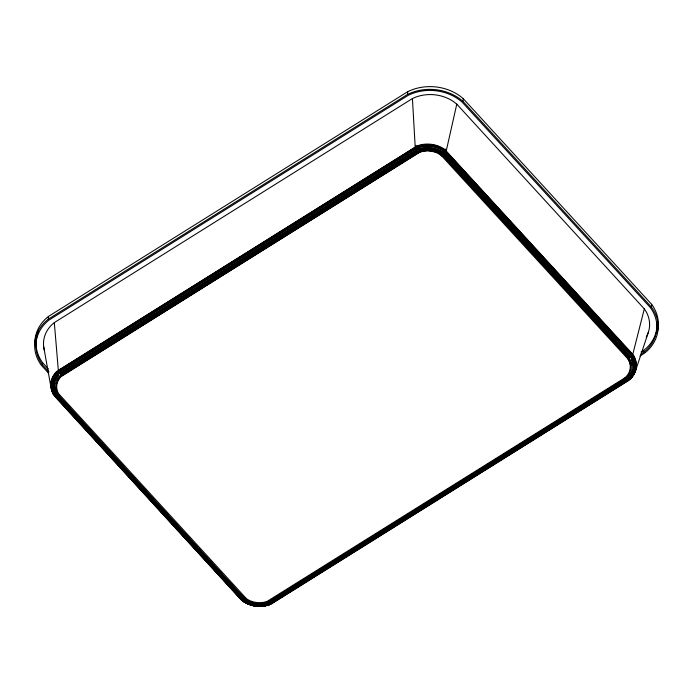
<?xml version="1.0" encoding="UTF-8"?>
<svg xmlns="http://www.w3.org/2000/svg" width="693" height="693" viewBox="0 0 693 693"><rect width="100%" height="100%" fill="white"/><g stroke="black" fill="none" stroke-linecap="round" stroke-linejoin="round"><path stroke-width="1.04" d="M48.978 371.864L42.412 364.691L42.559 362.647A43.269 35.958 4.1 0 1 36.261 340.098M48.649 373.224L41.346 365.246A44.569 37.032 4.1 0 1 48.276 319.17L48.467 316.424L407.701 91.684A44.569 37.032 4.1 0 1 463.253 98.675L651.654 304.331A44.569 37.032 4.1 0 1 657.38 331.696M48.276 319.17L407.51 94.43L407.701 91.684M639.951 356.029L644.533 353.161A44.569 37.032 4.1 0 0 651.455 307.077L463.054 101.421L463.253 98.675M640.921 354.08L643.667 352.356L643.814 350.311A43.269 35.958 4.1 0 0 656.981 323.051M651.455 307.077L651.654 304.331M456.782 104.141L446.283 150.719L444.62 153.517L442.03 156.038L440.809 155.067A20.062 16.675 4.1 0 0 419.456 152.382L61.902 375.788L59.607 372.981L58.307 370.019L54.314 322.6L412.43 98.553L415.809 97.098A35.854 29.799 4.1 0 1 453.958 101.906L456.782 104.141L644.317 308.853L646.153 311.703A35.854 29.799 4.1 0 1 647.756 333.948M445.556 149.056L444.655 152.235M644.317 308.853L632.796 354.314L630.933 356.878L627.988 359.026L440.557 154.66A19.595 16.285 4.1 0 0 438.773 153.525M628.698 375.571L627.408 379.114L624.722 377.971L267.281 601.316A19.595 16.285 4.1 0 1 246.439 598.691L58.584 393.633A19.595 16.285 4.1 0 1 61.183 376.334M631.695 365.436L632.596 362.396M635.706 370.279L648.596 331.531M630.076 372.548A20.625 17.134 4.1 0 1 626.611 377.512L267.437 602.373A20.062 16.675 4.1 0 1 246.084 599.688L244.863 598.717L241.727 600.008L54.245 394.863A24.42 20.296 4.1 0 1 57.484 373.302L417.671 147.964A24.42 20.296 4.1 0 1 443.659 151.239L444.499 149.307A25.606 21.284 4.1 0 0 417.247 145.876L56.661 371.465A25.606 21.284 4.1 0 0 53.257 394.074L54.782 396.292L56.055 396.604L58.905 395.729L57.658 393.91A20.625 17.134 4.1 0 1 56.774 392.091M624.991 378.967L628.023 380.613L629.565 379.262A24.42 20.296 4.1 0 0 632.804 357.701L633.965 356.115L632.796 354.314L444.499 149.307M444.43 152.625L441.736 155.587M418.026 149.116L418.459 150.268A22.453 18.659 4.1 0 1 442.351 153.274L443.052 152.269L444.62 153.517L631.955 358.472A23.519 19.543 4.1 0 1 628.837 379.227L268.962 604.374A23.519 19.543 4.1 0 1 243.936 601.221L55.033 395.019A23.519 19.543 4.1 0 1 58.151 374.263L418.026 149.116A23.519 19.543 4.1 0 1 443.052 152.269M254.894 605.751A25.606 21.284 4.1 0 1 242.723 600.883L243.39 601.325A24.42 20.296 4.1 0 0 269.378 604.599L269.975 604.313A25.606 21.284 4.1 0 1 267.29 605.162M628.023 380.613L630.561 378.724A25.606 21.284 4.1 0 0 633.965 356.115M629.565 379.262L630.561 378.724M54.314 322.6L51.706 324.887A35.854 29.799 4.1 0 0 44.326 350.104M59.494 370.59L57.995 371.898A23.917 19.872 4.1 0 0 56.904 373.068M60.395 375.701L61.573 374.662M624.722 377.971L625.814 377.009A19.595 16.285 4.1 0 0 628.412 359.719M628.837 379.227L627.988 378.993A22.453 18.659 4.1 0 0 630.968 359.173L631.955 358.472M268.901 601.749C269.75 604.712 275.156 602.737 269.378 604.599M239.769 593.658L244.144 598.44L245.261 597.756M58.429 370.469L415.211 147.262L412.43 98.553M58.593 370.946L415.332 147.765L415.211 147.262M58.792 371.439L415.488 148.285L415.332 147.765M59.944 373.492L416.415 150.485L415.488 148.285M60.3 373.995L416.701 151.022L416.415 150.485M60.681 374.48L417.013 151.559L416.701 151.022M641.068 352.035L643.814 350.311M625.424 378.543L267.732 602.035A20.625 17.134 4.1 0 1 245.79 599.272L244.508 598.25M270.461 601.065L585.481 403.984M587.309 402.841L625.77 378.776M270.729 601.29L272.557 600.138M276.221 597.851L278.049 596.699M281.713 594.412L283.55 593.26M285.377 592.117L288.132 590.401M290.878 588.678L293.624 586.962M296.37 585.239L299.116 583.523M301.871 581.799L304.617 580.084M312.855 574.93L314.691 573.778M318.356 571.491L320.183 570.339M323.848 568.052L325.684 566.909M329.348 564.613L331.176 563.47M339.423 558.307L341.251 557.163M344.915 554.868L346.743 553.724M350.407 551.437L352.243 550.285M365.064 542.264L367.81 540.549M370.564 538.825L373.31 537.11M387.049 528.516L388.877 527.364M390.713 526.221L394.378 523.925M396.205 522.782L399.87 520.495M401.697 519.343L404.452 517.628M407.198 515.904L409.944 514.189M412.69 512.465L415.436 510.75M418.191 509.034L420.937 507.311M423.683 505.595L425.519 504.443M429.175 502.156L431.011 501.004M444.75 492.411L447.496 490.696M466.727 478.664L468.563 477.512M470.391 476.368L473.146 474.653M475.892 472.929L478.638 471.214M481.384 469.49L484.13 467.775M486.884 466.051L489.63 464.336M492.376 462.621L495.123 460.897M497.869 459.182L499.705 458.03M503.369 455.743L505.197 454.591M508.861 452.304L510.698 451.16M514.362 448.865L516.19 447.721M518.936 445.997L520.772 444.854M524.436 442.558L526.264 441.415M529.928 439.119L531.765 437.976M535.42 435.689L537.257 434.537M540.921 432.25L542.749 431.098M544.585 429.955L547.331 428.239M550.077 426.516L552.823 424.8M555.578 423.076L558.324 421.361M561.07 419.637L563.816 417.922M572.063 412.768L573.891 411.616M577.555 409.329L579.391 408.177M583.056 405.89L584.883 404.747M588.548 402.451L590.375 401.308M598.622 396.145L600.459 395.001M604.114 392.706L605.951 391.562M609.615 389.275L611.443 388.123M624.272 380.102L626.1 378.958M625.97 379.755L629.296 377.304A23.917 19.872 4.1 0 0 631.825 374.255M625.138 380.353L626.974 379.21M269.906 602.875L629.045 377.711A23.649 19.655 4.1 0 0 631.548 374.696M270.235 603.153L626.637 380.188M270.547 603.386L627.018 380.37M271.37 603.742L628.915 380.171M271.795 603.681L628.75 380.362M628.516 358.012L627.65 358.532L628.785 360.265A20.062 16.675 4.1 0 1 626.125 377.971M243.936 601.221L244.586 600.9A22.453 18.659 4.1 0 0 268.477 603.915L268.962 604.374M58.082 395.331L59.347 394.819M416.294 148.657L416.077 147.496L418.009 146.665M416.19 148.241L418.087 147.427M57.692 395.426L56.228 395.235L55.024 393.477A23.649 19.655 4.1 0 1 54.019 391.389M55.033 395.019L55.968 395.01A22.453 18.659 4.1 0 1 58.948 375.19L58.151 374.263M243.39 601.325L240.939 599.471L241.727 600.008M53.257 394.074L54.245 394.863M443.659 151.239L632.804 357.701M269.542 601.637L268.693 600.71M650.398 307.631L462.118 102.114A43.269 35.958 4.1 0 0 408.203 95.331L49.134 319.967A43.269 35.958 4.1 0 0 42.412 364.691M446.11 151.152L632.596 354.729M445.885 151.611L632.354 355.154M445.625 152.079L632.059 355.587M444.23 153.985L630.483 357.293M443.815 154.444L630.015 357.692M443.381 154.877L629.53 358.064M42.559 362.647L48.389 369.022M58.489 395.201L244.863 598.717M58.81 396.127L70.487 408.879M73.406 412.058L85.074 424.809M87.994 427.988L94.56 435.161M96.024 436.755L99.671 440.739M101.862 443.122L109.884 451.888M111.348 453.482L114.267 456.661M115.722 458.255L124.48 467.818M126.672 470.209L139.076 483.749M141.996 486.928L153.664 499.679M157.311 503.655L168.26 515.609M171.18 518.788L177.746 525.961M179.201 527.555L182.857 531.54M185.04 533.922L192.342 541.891M194.525 544.282L197.444 547.461M198.908 549.055L206.93 557.822M209.849 561.009L222.254 574.549M225.173 577.728L236.85 590.479M58.42 396.223L59.884 397.817M67.905 406.583L69.369 408.177M73.016 412.153L74.48 413.747M81.774 421.716L83.966 424.107M95.643 436.859L98.562 440.038M110.967 453.586L113.158 455.977M126.299 470.313L127.755 471.907M136.512 481.47L137.976 483.064M150.381 496.604L152.573 498.995M164.25 511.746L167.169 514.934M178.846 527.676L181.765 530.864M194.17 544.412L196.362 546.803M209.503 561.139L210.958 562.733M218.988 571.5L220.452 573.094M232.857 586.633L235.048 589.024M56.696 395.443L58.16 397.037M53.82 382.129L55.873 394.638L243.538 599.549M57.692 396.829L55.873 394.638M56.921 396.491L243.122 599.74M56.471 396.569L242.723 599.887M55.033 396.439L241.467 599.947M241.242 599.835L54.426 395.876L54.097 393.789M417.992 153.014L417.013 151.559M631.418 354.556L632.466 356.193A23.917 19.872 4.1 0 1 633.177 357.588M60.378 372.99L60.646 373.423M417.74 151.845L416.588 149.558M56.661 371.465L57.484 373.302M417.247 145.876L417.671 147.964M43.685 346.76L50.935 387.084M415.956 145.374L416.077 147.496M53.43 394.326A25.398 21.111 4.1 0 1 56.8 371.898M34.971 345.556A44.569 37.032 4.1 0 1 48.467 316.424M650.389 307.64A43.269 35.958 4.1 0 1 643.667 352.356M55.483 395.036A23.008 19.118 4.1 0 1 58.533 374.731M417.532 147.41A24.801 20.608 4.1 0 1 443.918 150.727M407.51 94.43A44.569 37.032 4.1 0 1 463.054 101.421M417.411 146.864A25.13 20.885 4.1 0 1 444.152 150.234M53.924 394.715A24.801 20.608 4.1 0 1 57.216 372.825M54.825 393.009A23.917 19.872 4.1 0 1 53.803 390.895M53.647 394.542A25.13 20.885 4.1 0 1 56.982 372.358M269.282 602.529A23.917 19.872 4.1 0 1 267.628 603.083M266.779 603.326A23.917 19.872 4.1 0 1 265.047 603.716M264.172 603.872A23.917 19.872 4.1 0 1 261.495 604.166M257.891 604.175A23.917 19.872 4.1 0 1 254.314 603.716M253.439 603.534A23.917 19.872 4.1 0 1 243.832 599.324M269.127 602.884A23.649 19.655 4.1 0 1 261.434 604.504M257.865 604.504A23.649 19.655 4.1 0 1 243.962 599.714M58.108 394.49A20.062 16.675 4.1 0 1 60.767 376.784L419.707 152.036A19.595 16.285 4.1 0 1 421.76 151.386M647.418 334.736A35.854 29.799 4.1 0 1 646.257 337.049M418.944 151.377A21.284 17.689 4.1 0 1 441.588 154.227M269.724 604.582A25.13 20.885 4.1 0 1 242.983 601.212M269.863 604.478A25.398 21.111 4.1 0 1 255.856 606.037M254.903 605.907A25.398 21.111 4.1 0 1 250.277 604.79M249.385 604.487A25.398 21.111 4.1 0 1 242.827 601.074M422.47 151.213A19.595 16.285 4.1 0 1 426.091 150.693M429.036 150.693A19.595 16.285 4.1 0 1 432.692 151.213M433.411 151.377A19.595 16.285 4.1 0 1 436.85 152.564M418.234 149.697A23.008 19.118 4.1 0 1 442.714 152.781M417.316 146.353A25.398 21.111 4.1 0 1 444.343 149.757M631.479 358.827A23.008 19.118 4.1 0 1 628.421 379.14M56.15 390.202A20.625 17.134 4.1 0 1 55.778 388.279M56.93 380.656A20.625 17.134 4.1 0 1 59.009 377.235M266.372 605.387A25.606 21.284 4.1 0 1 255.856 605.89M269.56 604.617A24.801 20.608 4.1 0 1 243.165 601.299M633.168 357.302A24.801 20.608 4.1 0 1 629.876 379.201M630.232 361.122A20.625 17.134 4.1 0 1 631.228 364.934M633.021 372.028A23.649 19.655 4.1 0 1 631.964 374.047M632.189 356.834A23.649 19.655 4.1 0 1 632.891 358.212M268.728 604.175A23.008 19.118 4.1 0 1 244.248 601.091M36.4 339.085A43.269 35.958 4.1 0 1 37.275 335.1M37.587 334.121A43.269 35.958 4.1 0 1 38.695 331.228M633.48 356.904A25.13 20.885 4.1 0 1 630.145 379.088M633.749 356.505A25.398 21.111 4.1 0 1 630.379 378.932M61.079 374.948L59.832 376.039A21.284 17.689 4.1 0 0 57.008 394.828L245.313 600.381A21.284 17.689 4.1 0 0 267.966 603.239L627.078 378.569A21.284 17.689 4.1 0 0 629.902 359.78L441.216 153.941A20.625 17.134 4.1 0 0 419.274 151.178L61.079 374.948"/></g></svg>
